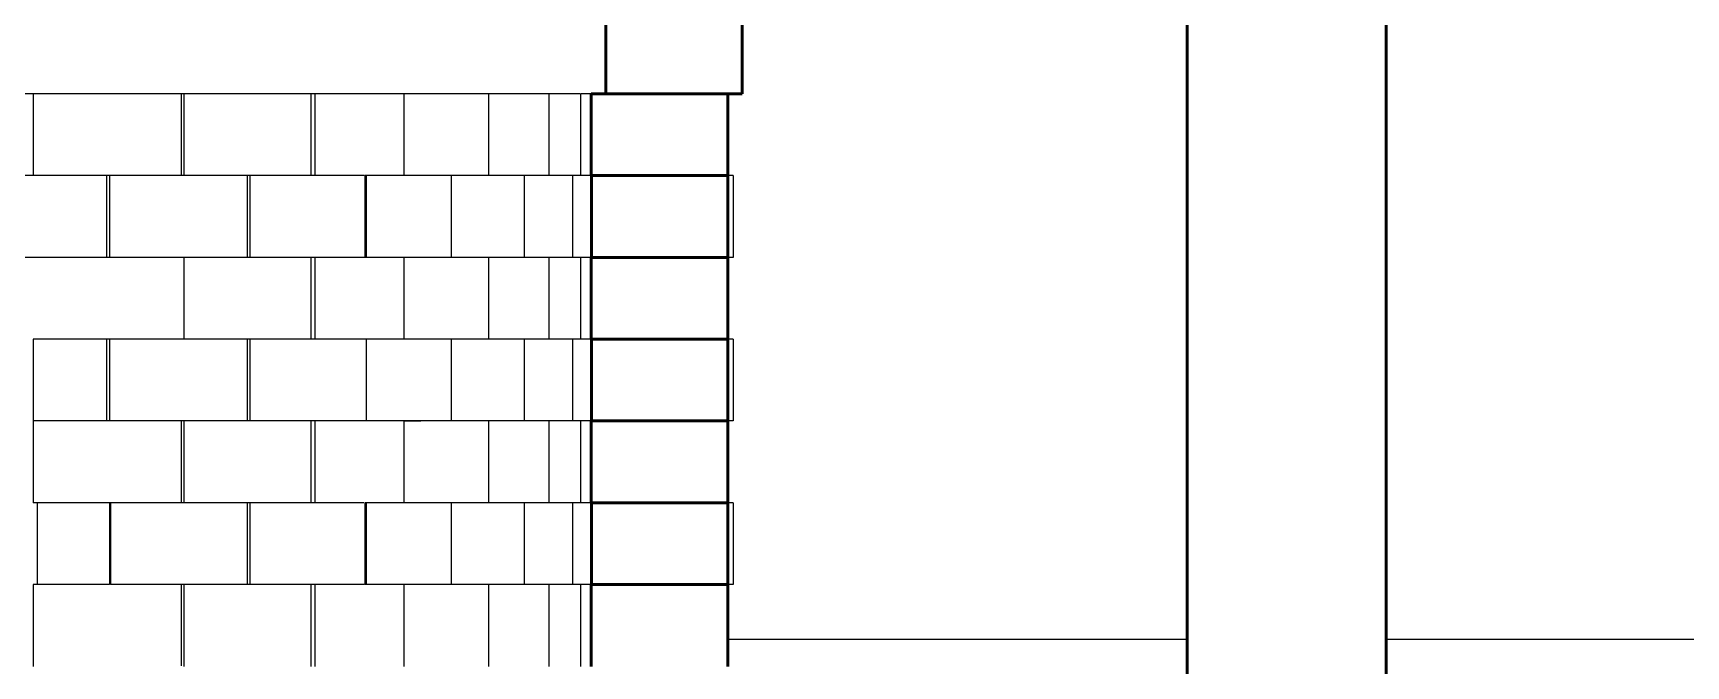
# Model space of a CAD drawing. Header units: millimetres. Extents: x 507.9 to 541, y 40.2 to 69.3.
# Drawn here: x 517.719 to 518.931, y 55.87 to 56.334 of the extents above; entities that cross this region are included whole.
import ezdxf

# ---------------------------------------------------------------- set-up
doc = ezdxf.new("R2010")
doc.units = ezdxf.units.MM
doc.layers.add('Make2D$Visible$ClippingPlaneIntersections', color=7, linetype='Continuous', lineweight=50, true_color=0x000000)
doc.layers.add('Make2D$Visible$Curves', color=7, linetype='Continuous', true_color=0x000000)

msp = doc.modelspace()

# ---------------------------------------------------------------- linework, layer by layer
at = {"layer": 'Make2D$Visible$ClippingPlaneIntersections', "color": 18, "true_color": 0x000000}
for points, degree in [([(519.94259, 55.88926), (518.83975, 56.55937), (517.73691, 57.22948), (516.63407, 57.89959)], 3), ([(516.63407, 57.82938), (517.6984, 57.18267), (518.76272, 56.53597), (519.82704, 55.88926)], 3), ([(518.56697, 53.55554), (518.56518, 55.34887), (518.56518, 56.6422)], 2), ([(518.13878, 56.28926), (518.13878, 56.33926), (518.13878, 56.38926)], 2), ([(518.23878, 56.38926), (518.23878, 56.33926), (518.23878, 56.28926)], 2), ([(518.12815, 56.28929), (518.17821, 56.28929), (518.22827, 56.28929)], 2), ([(518.12815, 56.28929), (518.12815, 56.25929), (518.12815, 56.22929)], 2), ([(518.22827, 56.22929), (518.22827, 56.25929), (518.22827, 56.28929)], 2), ([(518.23878, 56.28926), (518.23352, 56.28926), (518.22827, 56.28926)], 2), ([(518.12815, 56.22929), (518.17821, 56.22929), (518.22827, 56.22929)], 2), ([(518.12836, 56.22929), (518.12836, 56.19929), (518.12836, 56.16929)], 2), ([(518.22836, 56.16929), (518.22836, 56.19929), (518.22836, 56.22929)], 2), ([(518.12815, 56.16929), (518.17821, 56.16929), (518.22827, 56.16929)], 2), ([(518.12815, 56.16929), (518.12815, 56.13929), (518.12815, 56.10929)], 2), ([(518.22827, 56.10929), (518.22827, 56.13929), (518.22827, 56.16929)], 2), ([(518.12815, 56.10929), (518.17821, 56.10929), (518.22827, 56.10929)], 2), ([(518.12836, 56.10929), (518.12836, 56.07929), (518.12836, 56.04929)], 2), ([(518.22836, 56.04929), (518.22836, 56.07929), (518.22836, 56.10929)], 2), ([(518.12815, 56.04929), (518.12815, 56.01929), (518.12815, 55.98929)], 2), ([(518.12836, 56.04929), (518.17836, 56.04929), (518.22836, 56.04929)], 2), ([(518.22827, 55.98929), (518.22827, 56.01929), (518.22827, 56.04929)], 2), ([(518.12836, 55.98929), (518.17836, 55.98929), (518.22836, 55.98929)], 2), ([(518.12836, 55.98929), (518.12836, 55.95929), (518.12836, 55.92929)], 2), ([(518.22836, 55.92988), (518.22836, 55.95958), (518.22836, 55.98929)], 2), ([(518.12815, 55.92929), (518.17821, 55.92929), (518.22827, 55.92929)], 2), ([(518.12815, 55.92929), (518.12815, 55.89929), (518.12815, 55.86929)], 2), ([(518.22827, 55.86929), (518.22827, 55.89929), (518.22827, 55.92929)], 2)]:
    msp.add_open_spline(points, degree=degree, dxfattribs=at)
msp.add_open_spline([(518.71109, 56.56734), (518.71109, 55.73961), (518.71109, 54.88693), (518.71109, 54.00929), (518.71109, 54.00724), (518.71109, 54.00518), (518.71109, 54.00313), (518.71109, 53.85393), (518.71109, 53.70474), (518.71109, 53.55554)], degree=3, knots=[-4, -4, -4, -4, 0, 0, 0, 0.0093579, 0.0093579, 0.0093579, 0.6893016, 0.6893016, 0.6893016, 0.6893016], dxfattribs=at)
at = {"layer": 'Make2D$Visible$Curves', "color": 18, "lineweight": -3, "true_color": 0x000000}
for points, weights in [([(517.99052, 56.28926), (517.83177, 56.28926), (517.52646, 56.28926)], [0.88852890628, 0.925121859101, 1]), ([(518.0532, 56.28926), (518.05271, 56.28926), (518.05221, 56.28926)], [0.874679414141, 0.874789053655, 0.874899262174]), ([(518.1201, 56.28926), (518.11996, 56.28926), (518.11982, 56.28926)], [0.859462085787, 0.859496132437, 0.859530375268]), ([(518.2285, 55.88926), (518.38251, 55.88926), (518.56557, 55.88926)], [0.937787086687, 0.907926439372, 0.90911407966])]:
    msp.add_rational_spline(points, weights, degree=2, dxfattribs=at)
for points in [[(517.71876, 56.28929), (517.71876, 56.25929), (517.71876, 56.22929)], [(517.82746, 56.22929), (517.82746, 56.25929), (517.82746, 56.28929)], [(517.82924, 56.28929), (517.82924, 56.25929), (517.82924, 56.22929)], [(517.92256, 56.22986), (517.92256, 56.25957), (517.92256, 56.28929)], [(517.92551, 56.22929), (517.92551, 56.25929), (517.92551, 56.28929)], [(517.99072, 56.28929), (517.99072, 56.25929), (517.99072, 56.22929)], [(518.05221, 56.28929), (518.02147, 56.28929), (517.99072, 56.28929)], [(518.05272, 56.28929), (518.05272, 56.25929), (518.05272, 56.22929)], [(518.09702, 56.28929), (518.07487, 56.28929), (518.05272, 56.28929)], [(518.09708, 56.28929), (518.09708, 56.25929), (518.09708, 56.22929)], [(518.11982, 56.28929), (518.10845, 56.28929), (518.09708, 56.28929)], [(518.1201, 56.28929), (518.1201, 56.25929), (518.1201, 56.22929)], [(518.12815, 56.28929), (518.12438, 56.28929), (518.12061, 56.28929)], [(517.71881, 56.22929), (517.6877, 56.22929), (517.65659, 56.22929)], [(517.7746, 56.22929), (517.74675, 56.22929), (517.71891, 56.22929)], [(517.77281, 56.16929), (517.77281, 56.19911), (517.77281, 56.22892)], [(517.82975, 56.22929), (517.80228, 56.22929), (517.7748, 56.22929)], [(517.7748, 56.22929), (517.7748, 56.19929), (517.7748, 56.16929)], [(517.87807, 56.22929), (517.85391, 56.22929), (517.82975, 56.22929)], [(517.87607, 56.16929), (517.87607, 56.19929), (517.87607, 56.22929)], [(517.87765, 56.22929), (517.87765, 56.19929), (517.87765, 56.16929)], [(517.96142, 56.22929), (517.91975, 56.22929), (517.87807, 56.22929)], [(517.96193, 56.22929), (517.96193, 56.19929), (517.96193, 56.16929)], [(517.99037, 56.22929), (517.97615, 56.22929), (517.96193, 56.22929)], [(517.96317, 56.16929), (517.96317, 56.19929), (517.96317, 56.22929)], [(518.02526, 56.22929), (518.00799, 56.22929), (517.99072, 56.22929)], [(518.05306, 56.22929), (518.03924, 56.22929), (518.02541, 56.22929)], [(518.02541, 56.22929), (518.02541, 56.19929), (518.02541, 56.16929)], [(518.07894, 56.22929), (518.066, 56.22929), (518.05306, 56.22929)], [(518.07883, 56.22929), (518.07883, 56.19929), (518.07883, 56.16929)], [(518.09705, 56.22929), (518.08794, 56.22929), (518.07883, 56.22929)], [(518.12023, 56.22929), (518.10865, 56.22929), (518.09708, 56.22929)], [(518.11443, 56.22929), (518.11443, 56.19929), (518.11443, 56.16929)], [(518.12815, 56.22929), (518.12413, 56.22929), (518.1201, 56.22929)], [(518.23211, 56.22929), (518.23019, 56.22929), (518.22827, 56.22929)], [(518.23211, 56.22929), (518.23211, 56.19929), (518.23211, 56.16929)], [(517.77281, 56.16929), (517.7147, 56.16929), (517.65659, 56.16929)], [(517.77466, 56.16929), (517.77374, 56.16929), (517.77281, 56.16929)], [(517.82905, 56.16929), (517.80193, 56.16929), (517.7748, 56.16929)], [(517.87743, 56.16929), (517.85333, 56.16929), (517.82924, 56.16929)], [(517.82924, 56.16929), (517.82924, 56.13929), (517.82924, 56.10929)], [(517.96199, 56.16929), (517.91982, 56.16929), (517.87765, 56.16929)], [(517.92256, 56.10954), (517.92256, 56.13942), (517.92256, 56.16929)], [(517.92551, 56.10929), (517.92551, 56.13929), (517.92551, 56.16929)], [(517.99054, 56.16929), (517.97624, 56.16929), (517.96193, 56.16929)], [(517.99072, 56.16929), (517.99072, 56.13929), (517.99072, 56.10929)], [(518.0254, 56.16929), (518.00806, 56.16929), (517.99072, 56.16929)], [(518.05252, 56.16929), (518.03897, 56.16929), (518.02541, 56.16929)], [(518.05272, 56.16929), (518.05272, 56.13929), (518.05272, 56.10929)], [(518.07867, 56.16929), (518.0657, 56.16929), (518.05272, 56.16929)], [(518.09711, 56.16929), (518.08797, 56.16929), (518.07883, 56.16929)], [(518.09708, 56.16929), (518.09708, 56.13929), (518.09708, 56.10929)], [(518.11447, 56.16929), (518.10578, 56.16929), (518.09708, 56.16929)], [(518.11989, 56.16929), (518.11716, 56.16929), (518.11443, 56.16929)], [(518.12815, 56.16929), (518.12413, 56.16929), (518.1201, 56.16929)], [(518.1201, 56.16929), (518.1201, 56.13929), (518.1201, 56.10929)], [(518.23211, 56.16929), (518.23019, 56.16929), (518.22827, 56.16929)], [(517.71873, 56.10929), (517.71873, 56.07929), (517.71873, 56.04929)], [(517.77281, 56.10929), (517.74577, 56.10929), (517.71873, 56.10929)], [(517.77281, 56.04929), (517.77281, 56.07929), (517.77281, 56.10929)], [(517.77453, 56.10929), (517.77367, 56.10929), (517.77281, 56.10929)], [(517.7748, 56.10929), (517.7748, 56.07929), (517.7748, 56.04929)], [(517.8294, 56.10929), (517.8021, 56.10929), (517.7748, 56.10929)], [(517.87776, 56.10929), (517.8535, 56.10929), (517.82924, 56.10929)], [(517.87607, 56.04929), (517.87607, 56.07929), (517.87607, 56.10929)], [(517.87765, 56.10929), (517.87765, 56.07929), (517.87765, 56.04929)], [(517.96317, 56.10929), (517.92046, 56.10929), (517.87776, 56.10929)], [(517.96298, 56.10929), (517.96298, 56.07929), (517.96298, 56.04929)], [(517.99088, 56.10929), (517.97693, 56.10929), (517.96298, 56.10929)], [(518.02562, 56.10929), (518.00817, 56.10929), (517.99072, 56.10929)], [(518.02541, 56.10929), (518.02541, 56.07929), (518.02541, 56.04929)], [(518.05257, 56.10929), (518.03899, 56.10929), (518.02541, 56.10929)], [(518.05221, 56.10929), (518.05221, 56.10944), (518.05221, 56.10959)], [(518.07906, 56.10929), (518.06589, 56.10929), (518.05272, 56.10929)], [(518.07883, 56.10929), (518.07883, 56.07962), (518.07883, 56.04995)], [(518.097, 56.10929), (518.08803, 56.10929), (518.07906, 56.10929)], [(518.11488, 56.10929), (518.10598, 56.10929), (518.09708, 56.10929)], [(518.11443, 56.10886), (518.11443, 56.07907), (518.11443, 56.04929)], [(518.12044, 56.10929), (518.11765, 56.10929), (518.11487, 56.10929)], [(518.12815, 56.10929), (518.12413, 56.10929), (518.1201, 56.10929)], [(518.23211, 56.10929), (518.23019, 56.10929), (518.22827, 56.10929)], [(518.23211, 56.10929), (518.23211, 56.07929), (518.23211, 56.04929)], [(517.77444, 56.04929), (517.7466, 56.04929), (517.71876, 56.04929)], [(517.71876, 56.04929), (517.71876, 56.01929), (517.71876, 55.98929)], [(517.82943, 56.04929), (517.80212, 56.04929), (517.7748, 56.04929)], [(517.82746, 55.98929), (517.82746, 56.01905), (517.82746, 56.04881)], [(517.82924, 56.04929), (517.82924, 56.01929), (517.82924, 55.98929)], [(517.87778, 56.04929), (517.85361, 56.04929), (517.82943, 56.04929)], [(517.96317, 56.04929), (517.92047, 56.04929), (517.87778, 56.04929)], [(517.92256, 55.98997), (517.92256, 56.01963), (517.92256, 56.04929)], [(517.92551, 55.98993), (517.92551, 56.01961), (517.92551, 56.04929)], [(517.99069, 56.04929), (517.97684, 56.04929), (517.96298, 56.04929)], [(517.99072, 56.04929), (517.99072, 56.01929), (517.99072, 55.98929)], [(518.02571, 56.04929), (518.00822, 56.04929), (517.99072, 56.04929)], [(517.9909, 56.04929), (517.99698, 56.04929), (518.00306, 56.04929)], [(518.05314, 56.04929), (518.03942, 56.04929), (518.02571, 56.04929)], [(518.05272, 56.04929), (518.05272, 56.01929), (518.05272, 55.98929)], [(518.07895, 56.04929), (518.06583, 56.04929), (518.05272, 56.04929)], [(518.09724, 56.04929), (518.08804, 56.04929), (518.07883, 56.04929)], [(518.11486, 56.04929), (518.10597, 56.04929), (518.09708, 56.04929)], [(518.09708, 56.04929), (518.09708, 56.01929), (518.09708, 55.98929)], [(518.1202, 56.04929), (518.11753, 56.04929), (518.11486, 56.04929)], [(518.12772, 56.04929), (518.12391, 56.04929), (518.1201, 56.04929)], [(518.1201, 56.04929), (518.1201, 56.01929), (518.1201, 55.98929)], [(518.12833, 56.04929), (518.12803, 56.04929), (518.12772, 56.04929)], [(518.23211, 56.04929), (518.23023, 56.04929), (518.22836, 56.04929)], [(517.77473, 55.98929), (517.74674, 55.98929), (517.71876, 55.98929)], [(517.72173, 55.98929), (517.72173, 55.95929), (517.72173, 55.92929)], [(517.8292, 55.98929), (517.802, 55.98929), (517.7748, 55.98929)], [(517.7748, 55.98929), (517.7748, 55.95929), (517.7748, 55.92929)], [(517.77581, 55.92929), (517.77581, 55.95929), (517.77581, 55.98929)], [(517.87755, 55.98929), (517.8534, 55.98929), (517.82924, 55.98929)], [(517.87607, 55.92929), (517.87607, 55.95929), (517.87607, 55.98929)], [(517.96141, 55.98929), (517.91953, 55.98929), (517.87765, 55.98929)], [(517.87765, 55.98929), (517.87765, 55.95929), (517.87765, 55.92929)], [(517.96193, 55.98929), (517.96193, 55.95929), (517.96193, 55.92929)], [(517.99053, 55.98929), (517.97623, 55.98929), (517.96193, 55.98929)], [(517.96317, 55.92929), (517.96317, 55.95929), (517.96317, 55.98929)], [(518.0254, 55.98929), (518.00806, 55.98929), (517.99072, 55.98929)], [(518.02541, 55.98929), (518.02541, 55.95929), (518.02541, 55.92929)], [(518.05252, 55.98929), (518.03897, 55.98929), (518.02541, 55.98929)], [(518.0791, 55.98929), (518.06591, 55.98929), (518.05272, 55.98929)], [(518.07883, 55.98929), (518.07883, 55.95934), (518.07883, 55.92939)], [(518.09705, 55.98929), (518.08807, 55.98929), (518.0791, 55.98929)], [(518.11401, 55.98929), (518.10555, 55.98929), (518.09708, 55.98929)], [(518.11443, 55.98929), (518.11443, 55.95929), (518.11443, 55.92929)], [(518.12, 55.98929), (518.11721, 55.98929), (518.11443, 55.98929)], [(518.12815, 55.98929), (518.12413, 55.98929), (518.1201, 55.98929)], [(518.12873, 55.98929), (518.12844, 55.98929), (518.12815, 55.98929)], [(518.23211, 55.98929), (518.23023, 55.98929), (518.22836, 55.98929)], [(518.23211, 55.98929), (518.23211, 55.95929), (518.23211, 55.92929)], [(517.77481, 55.92929), (517.74678, 55.92929), (517.71876, 55.92929)], [(517.71876, 55.92929), (517.71876, 55.89929), (517.71876, 55.86929)], [(517.82968, 55.92929), (517.80253, 55.92929), (517.77537, 55.92929)], [(517.82746, 55.86974), (517.82746, 55.89951), (517.82746, 55.92929)], [(517.82924, 55.92879), (517.82924, 55.89904), (517.82924, 55.86929)], [(517.87794, 55.92929), (517.85381, 55.92929), (517.82968, 55.92929)], [(517.96158, 55.92929), (517.91976, 55.92929), (517.87794, 55.92929)], [(517.92256, 55.86929), (517.92256, 55.89929), (517.92256, 55.92929)], [(517.92551, 55.86929), (517.92551, 55.89929), (517.92551, 55.92929)], [(517.99056, 55.92929), (517.97625, 55.92929), (517.96193, 55.92929)], [(517.99056, 55.92929), (517.99081, 55.92929), (517.99105, 55.92929)], [(518.0335, 55.92929), (518.01211, 55.92929), (517.99072, 55.92929)], [(518.05253, 55.92929), (518.04302, 55.92929), (518.0335, 55.92929)], [(518.07922, 55.92929), (518.06597, 55.92929), (518.05272, 55.92929)], [(518.05272, 55.92929), (518.05272, 55.89929), (518.05272, 55.86929)], [(518.09737, 55.92929), (518.08829, 55.92929), (518.07922, 55.92929)], [(518.09708, 55.92929), (518.09708, 55.89929), (518.09708, 55.86929)], [(518.11476, 55.92929), (518.10607, 55.92929), (518.09737, 55.92929)], [(518.11989, 55.92929), (518.11733, 55.92929), (518.11476, 55.92929)], [(518.12815, 55.92929), (518.12413, 55.92929), (518.1201, 55.92929)], [(518.1201, 55.92929), (518.1201, 55.89929), (518.1201, 55.86929)], [(518.23211, 55.92929), (518.23019, 55.92929), (518.22827, 55.92929)]]:
    msp.add_open_spline(points, degree=2, dxfattribs=at)
msp.add_open_spline([(517.99072, 55.92929), (517.99072, 55.90928), (517.99072, 55.88926), (517.99072, 55.87928), (517.99072, 55.86929)], degree=2, knots=[-0.06, -0.06, -0.06, -0.01997186, -0.01997186, 0, 0, 0], dxfattribs=at)
msp.add_rational_spline([(518.71147, 55.88926), (518.94571, 55.88926), (519.16738, 55.88926), (519.72336, 55.88926), (519.8272, 55.88926)], [0.914868363465, 0.932033312771, 1, 0.845382398933, 0.953673055142], degree=2, knots=[3.0935215, 3.0935215, 3.0935215, 3.6039963, 3.6039963, 4.7652768, 4.7652768, 4.7652768], dxfattribs=at)

doc.saveas('drawing.dxf')
